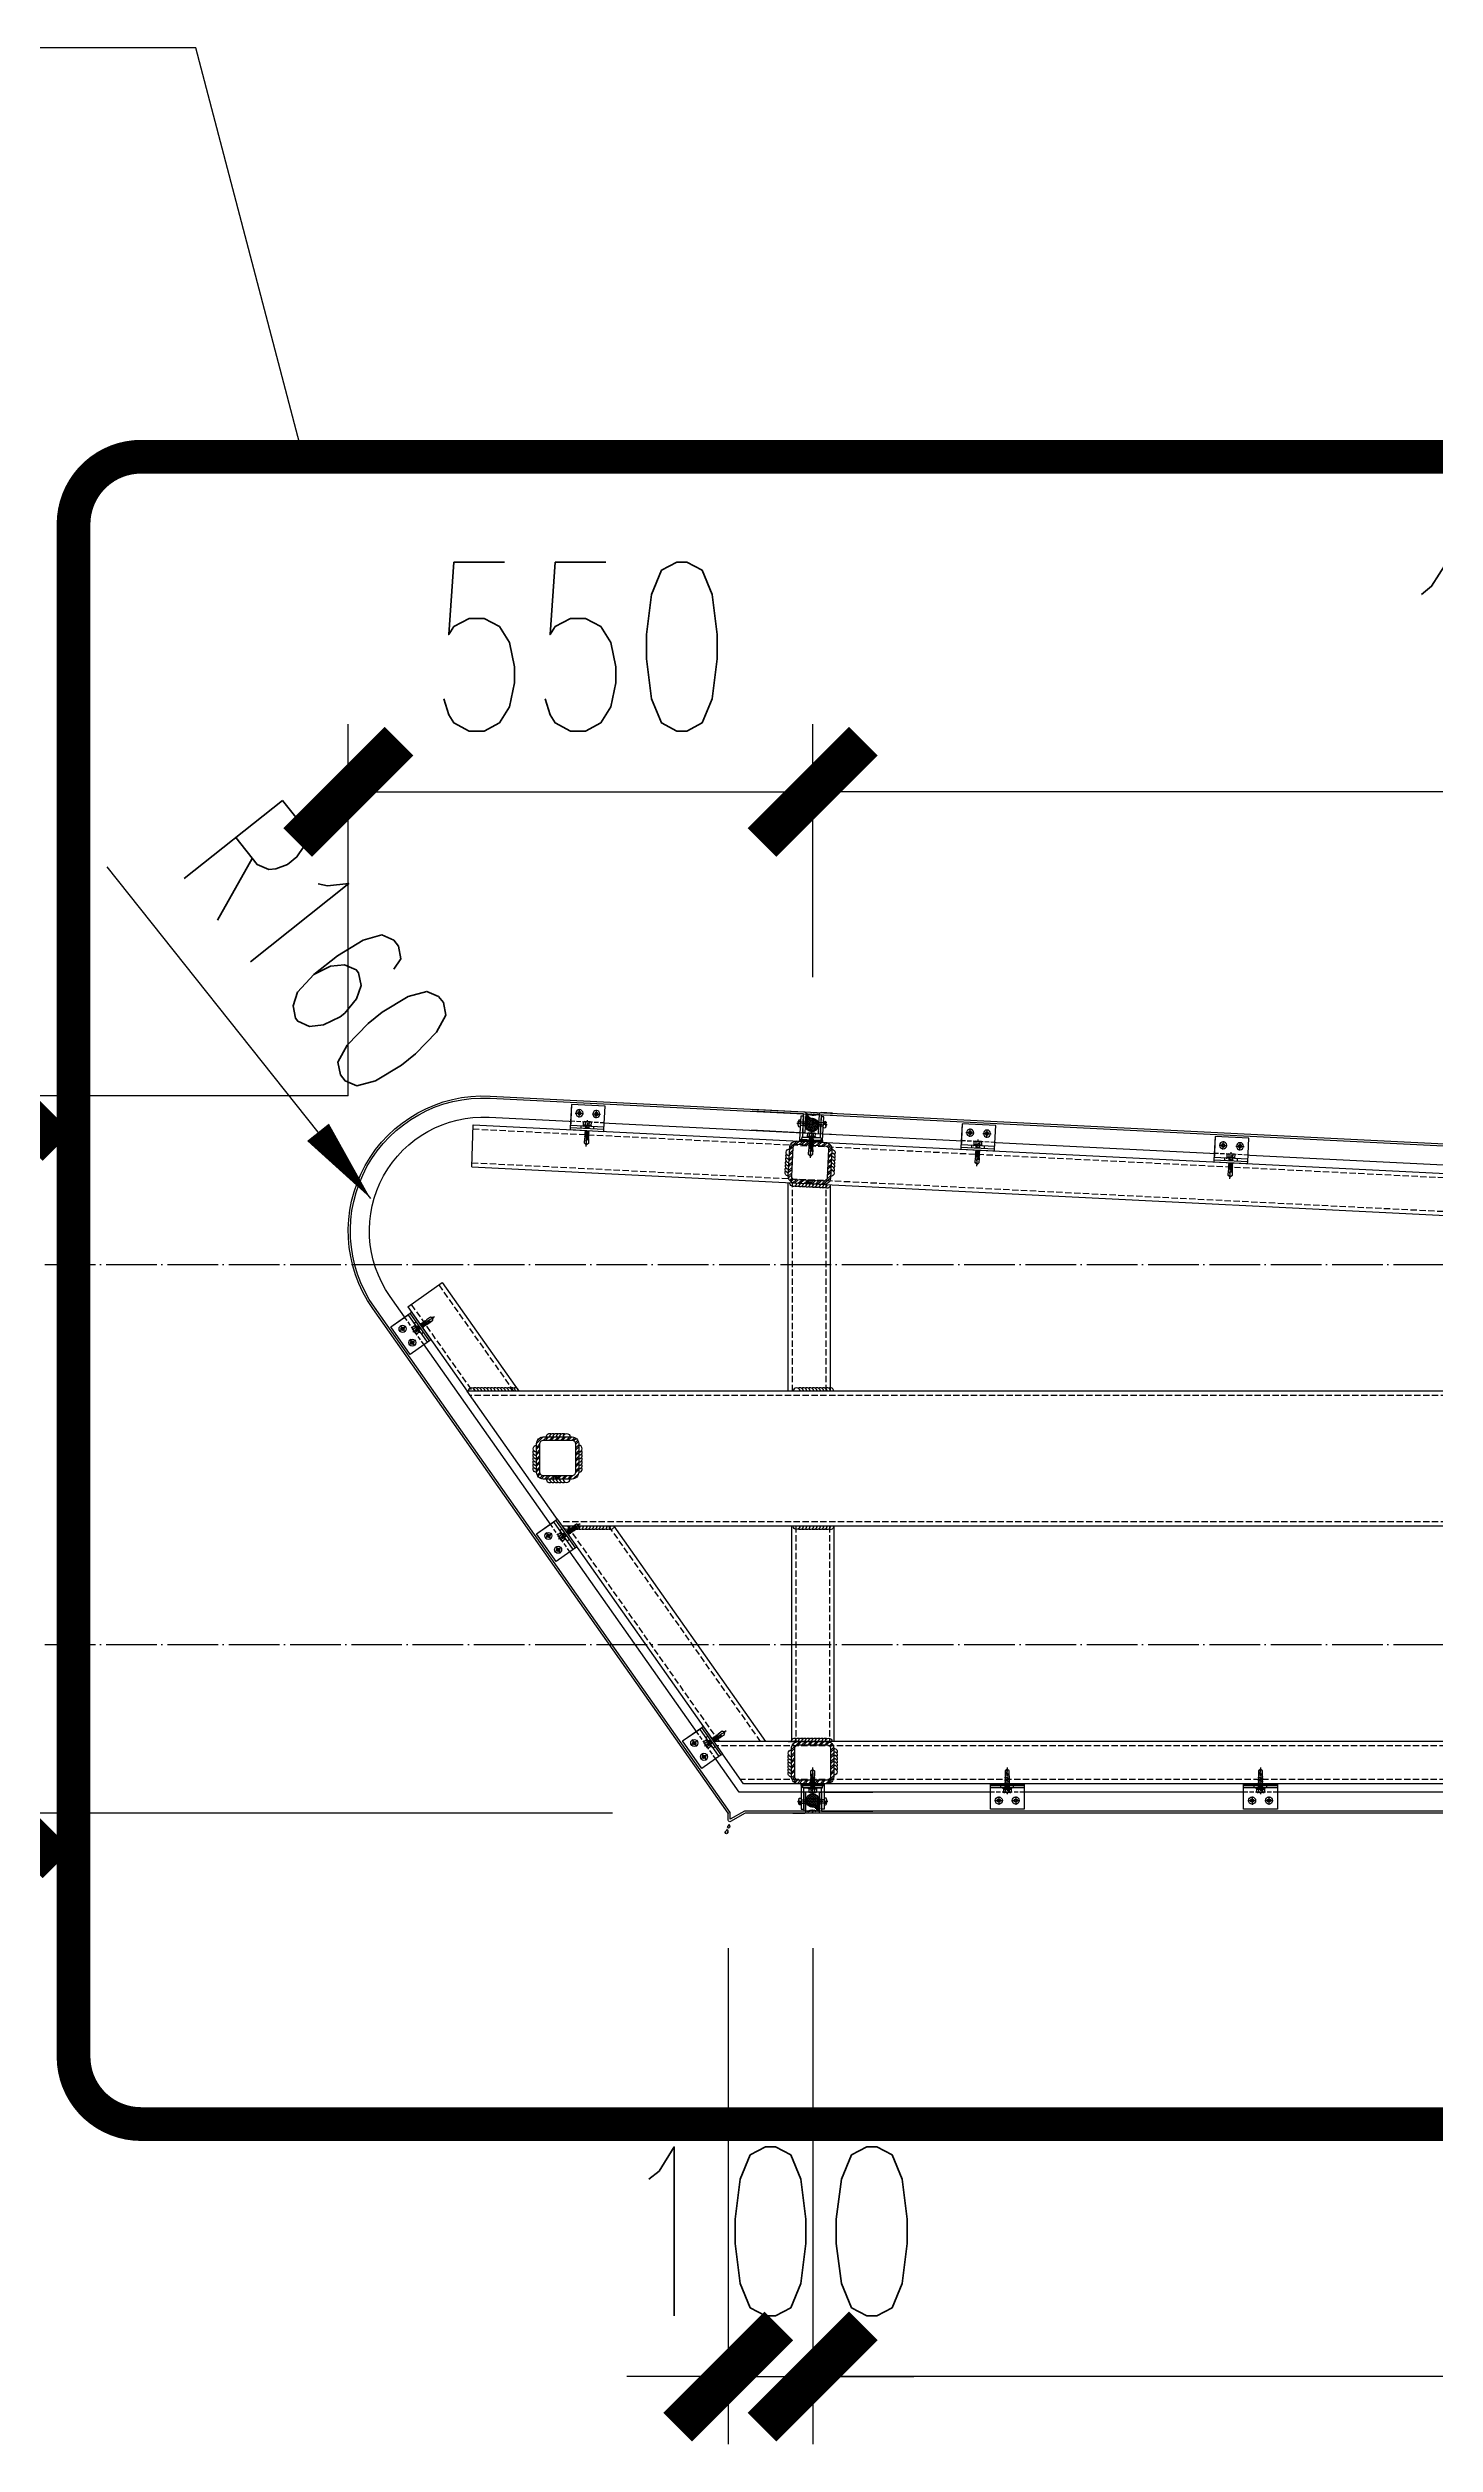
# Model space of a CAD drawing. Extents: x -202236 to 1002404, y -663931 to 1550022.
# Drawn here: x -109721 to -108079, y -328406 to -325568 of the extents above; entities that cross this region are included whole.
import ezdxf
from ezdxf.enums import TextEntityAlignment as Align

# ---------------------------------------------------------------- set-up
doc = ezdxf.new("R2010")
doc.units = 0
for name, pattern in [('CENTER', [2, 1.25, -0.25, 0.25, -0.25]), ('DASH', [0.35, 0.25, -0.1]), ('DOTE', [2.42, 2, -0.2, 0.02, -0.2]), ('ZN-CENTER', [2, 1.25, -0.25, 0.25, -0.25]), ('ZN-DASH', [0.35, 0.25, -0.1])]:
    doc.linetypes.add(name, pattern=pattern)
for name, color, linetype in [('!ZN1-填充-8', 8, 'Continuous'), ('!ZN3-玻璃幕墙-4', 4, 'Continuous'), ('!ZN3-铝板幕墙-3', 3, 'Continuous'), ('!ZN4-辅助材料-1', 1, 'Continuous'), ('!ZN4-配件-11', 11, 'Continuous'), ('!ZN5-钢材投影-40', 40, 'Continuous'), ('!ZN5-钢材断面-2', 2, 'Continuous'), ('!ZN5-铝材投影-112', 112, 'Continuous'), ('!ZN5-铝材断面-6', 6, 'Continuous'), ('!ZN6-虚线-8', 8, 'ZN-DASH'), ('3索引', 3, 'Continuous'), ('A-AXIS-D', 1, 'Continuous'), ('A-AXIS-DOTE', 14, 'DOTE'), ('DIM', 173, 'Continuous'), ('Fill', 8, 'Continuous'), ('建-尺寸', 3, 'Continuous'), ('焊缝', 8, 'Continuous')]:
    doc.layers.add(name, color=color, linetype=linetype)
doc.layers.add('@ZN-型材编号（非打印层）', color=8, linetype='Continuous', plot=False)
doc.styles.add('A-DIM', font='SIMPLEX', dxfattribs={"bigfont": 'GBCBIG'})
doc.styles.add('DHTEXT-1', font='ROMANS.shx', dxfattribs={"width": 0.7, "bigfont": 'CHINESE.shx'})
doc.dimstyles.new('ZN80', dxfattribs={"dimscale": 80, "dimtxt": 2.5, "dimasz": 1.5, "dimexe": 1, "dimexo": 2, "dimgap": 0.9, "dimtad": 1, "dimdec": 0, "dimdsep": 46, "dimtxsty": 'DHTEXT-1', "dimblk": 'ARCHTICK', "dimcen": 2.5, "dimclrd": 173, "dimclre": 173, "dimclrt": 7, "dimazin": 2, "dimtfac": 0.4, "dimtdec": 0, "dimtix": 1, "dimtmove": 2, "dimatfit": 3, "dimfxl": 0, "dimtolj": 1, "dimtzin": 0, "dimarcsym": 0})

# ---------------------------------------------------------------- blocks, each defined once
blk = doc.blocks.new('铝板16mm胶缝')
at = {"layer": '!ZN1-填充-8'}
h = blk.add_hatch(dxfattribs=at)
h.set_pattern_fill('HONEY', color=256, scale=0.7, angle=-270, style=0)
h.set_pattern_definition([(90, (10097.3199, 185.0233), (-0.9623705, 1.666875), [1.11125, -2.2225]), (210, (10097.3199, 185.0233), (-0.962370845, -1.6668748), [1.11125, -2.2225]), (150, (10097.3199, 185.0233), (-1.924741345, 2e-07), [-2.2225, 1.11125])])
edge = h.paths.add_edge_path()
edge.add_ellipse((-8.5, 14.6), major_axis=(-8, 0), ratio=0.974793, start_angle=0, end_angle=360)
h = blk.add_hatch(dxfattribs=at)
h.set_pattern_fill('ANSI35', color=256, scale=0.5, angle=-270, style=0)
h.set_pattern_definition([(135, (0, 0), (-1.12253, -1.12253), []), (135, (0, 1.1225), (-1.12253, -1.12253), [1.984375, -0.396875, 0, -0.396875])])
edge = h.paths.add_edge_path()
edge.add_line((-0.5, 1.4), (-0.5, 14.6))
edge.add_line((-16.5, 1.4), (-16.5, 14.6))
edge.add_ellipse((-8.5, 14.6), major_axis=(-8, 0), ratio=0.974793, start_angle=0, end_angle=180)
edge.add_arc((-8.5, -14.4), 17.7, 63.1657, 116.8343)
at = {"layer": '!ZN4-辅助材料-1', "ltscale": 0.5}
blk.add_arc((-8.5, -14.4), 17.7, 63.1657, 116.8343, dxfattribs=at)
blk.add_ellipse((-8.5, 14.6), major_axis=(-8, 0), ratio=0.974793, dxfattribs=at)
at = {"layer": 'Defpoints', "ltscale": 0.5}
for p in [(-16.5, -0.6), (-8.5, -0.6), (-0.5, -0.6)]:
    blk.add_point(p, dxfattribs=at)
blk = doc.blocks.new('*U253')
at = {"color": 0, "linetype": 'ZN-CENTER', "ltscale": 3}
blk.add_line((24, 0), (-7.3, 0), dxfattribs=at)
at = {"ltscale": 10}
for p, q in [((-5.4, -3.5), (-5.4, 3.5)), ((-1, 4.6), (-4.9, 4.6)), ((-1, 2.3), (-4.9, 2.3)), ((-0.6, -5.1), (-0.6, 5.1)), ((-0.2, 5.5), (0, 4.8)), ((0, -4.8), (0, 4.8)), ((0, 2.1), (14.3, 2.1)), ((1.4, 2.7), (2.2, -2.7)), ((3.2, 2.7), (4, -2.7)), ((5, 2.7), (5.8, -2.7)), ((6.8, 2.7), (7.6, -2.7)), ((8.6, 2.7), (9.4, -2.7)), ((10.4, 2.7), (11.2, -2.7)), ((12.2, 2.7), (13, -2.7)), ((-1, -2.3), (-4.9, -2.3)), ((-1, -4.6), (-4.9, -4.6)), ((-0.2, -5.5), (0, -4.8)), ((14.3, -2.1), (0, -2.1))]:
    blk.add_line(p, q, dxfattribs=at)
for points in [[(1.8, -2.1), (1, 2.1), (1.4, 2.7), (1.8, 2.1), (2.6, -2.1), (2.2, -2.7)], [(3.6, -2.1), (2.8, 2.1), (3.2, 2.7), (3.6, 2.1), (4.4, -2.1), (4, -2.7)], [(5.4, -2.1), (4.6, 2.1), (5, 2.7), (5.4, 2.1), (6.2, -2.1), (5.8, -2.7)], [(7.2, -2.1), (6.4, 2.1), (6.8, 2.7), (7.2, 2.1), (8, -2.1), (7.6, -2.7)], [(9, -2.1), (8.2, 2.1), (8.6, 2.7), (9, 2.1), (9.8, -2.1), (9.4, -2.7)], [(10.8, -2.1), (10, 2.1), (10.4, 2.7), (10.8, 2.1), (11.6, -2.1), (11.2, -2.7)], [(12.6, -2.1), (11.8, 2.1), (12.2, 2.7), (12.6, 2.1), (13.4, -2.1), (13, -2.7)]]:
    blk.add_lwpolyline(points, close=True, dxfattribs=at)
for points in [[(14.3, -2.1, -0.414214), (14.4, -2.2), (14.4, -2.3), (20.2, -2.3), (22, -0.3), (22, 0.3), (20.2, 2.3), (14.4, 2.3), (14.4, 2.2, -0.414214), (14.3, 2.1)], [(16.5, -2.3), (16.4, -1.2), (15.8, -1.5, -0.530462), (15, -1.2), (14.8, 0.1, -0.651316), (15.5, 0.5), (16, 0.2), (16.8, 0.7), (22, -0.3, -0.201226), (20.2, 2.3)]]:
    blk.add_lwpolyline(points, format="xyb", dxfattribs=at)
for centre, radius, start, end in [((-3.9, 3.5), 1.58, 133.1736, 226.8264), ((0.1, 0), 5.58, 155.5673, 204.4327), ((0.1, 3.5), 1.58, 133.1736, 226.8264), ((4.1, 0), 5.58, 155.5673, 204.4327), ((7.5, -2.9), 11.3, 132.4922, 138.6064), ((-3.9, -3.5), 1.58, 133.1736, 226.8264), ((0.1, -3.5), 1.58, 133.1736, 226.8264), ((7.5, 2.9), 11.3, 221.3936, 227.5078)]:
    blk.add_arc(centre, radius, start, end, dxfattribs=at)
at = {"layer": 'Defpoints', "color": 0, "ltscale": 10, "style": 'DHTEXT-1', "width": 0.7}
blk.add_text('5.5', height=1, rotation=90, dxfattribs=at).set_placement((-2.5, -0.9), align=Align.CENTER)
blk = doc.blocks.new('铝板连接件1(新规)')
at = {"layer": '!ZN1-填充-8'}
h = blk.add_hatch(dxfattribs=at)
h.set_pattern_fill('NET3', color=256, scale=0.4, angle=180, style=0)
h.set_pattern_definition([(180, (18968.597, 39999.0891), (-1e-15, -1.27), []), (240, (18968.597, 39999.0891), (1.099852263, -0.635), []), (300, (18968.597, 39999.0891), (1.099852263, 0.635), [])])
h.paths.add_polyline_path([(-13.5, 2), (-13.5, 0), (13.5, 0), (13.5, 2)])
at = {"layer": '!ZN4-辅助材料-1', "ltscale": 5}
blk.add_lwpolyline([(-13.5, 2), (-13.5, 0), (13.5, 0), (13.5, 2)], close=True, dxfattribs=at)
at = {"layer": '!ZN5-铝材投影-112'}
for points in [[(11.5, 2), (-13.5, 2), (-13.5, 30), (-10.5, 30), (-10.5, 5), (11.5, 5)], [(-11.5, 2), (13.5, 2), (13.5, 30), (10.5, 30), (10.5, 5), (-11.5, 5)]]:
    blk.add_lwpolyline(points, close=True, dxfattribs=at)
at = {"layer": '!ZN4-配件-11', "color": 1, "rotation": 270}
blk.add_blockref('*U253', (0, 5), dxfattribs=at)
blk = doc.blocks.new('*U196')
at = {"color": 0, "linetype": 'CENTER', "ltscale": 3}
blk.add_line((10, 0), (-2.5, 0), dxfattribs=at)
at = {"linetype": 'ByBlock', "lineweight": -2, "ltscale": 10}
for p, q in [((-1.2, -3), (-1.2, 3)), ((0, 4.2), (0, -4.2)), ((5.5, 2), (0, 2)), ((5.5, 2.5), (5.5, -2.5)), ((5.5, -2), (0, -2))]:
    blk.add_line(p, q, dxfattribs=at)
for centre, radius, start, end in [((4.4, 0), 5.96, 160.395, 199.605), ((0, 3), 1.2, 90, 180), ((7, 2.5), 1.5, 348.448, 180), ((16.2, 0), 8, 164.3308, 195.6692), ((6.2, 0), 2.67, 323.2266, 36.7843), ((0, -3), 1.2, 180, 270), ((7, -2.5), 1.5, 180, 11.552)]:
    blk.add_arc(centre, radius, start, end, dxfattribs=at)
at = {"layer": 'Defpoints', "color": 0, "ltscale": 10, "style": 'DHTEXT-1', "width": 0.7}
blk.add_text('D4', height=1, rotation=90, dxfattribs=at).set_placement((7.4, -1.8), align=Align.CENTER)
blk = doc.blocks.new('*U198')
at = {"layer": '!ZN3-铝板幕墙-3'}
for p, q in [((-13.5, -5), (-71.4, -5)), ((13.5, -5), (23.6, -5))]:
    blk.add_line(p, q, dxfattribs=at)
for points in [[(-71.4, -30), (-10, -30, 0.414214), (-8, -28), (-8, -5), (-10.5, -5), (-10.5, -27, -0.414214), (-11, -27.5), (-71.4, -27.5)], [(23.6, -30), (10, -30, -0.414214), (8, -28), (8, -5), (10.5, -5), (10.5, -27, 0.414214), (11, -27.5), (23.6, -27.5)]]:
    blk.add_lwpolyline(points, format="xyb", dxfattribs=at)
at = {"layer": '!ZN4-辅助材料-1'}
blk.add_blockref('铝板16mm胶缝', (8.5, -29.4), dxfattribs=at)
at = {"layer": '!ZN4-配件-11', "rotation": 180}
blk.add_blockref('铝板连接件1(新规)', (0, 5), dxfattribs=at)
at = {"layer": '!ZN4-配件-11', "color": 1, "xscale": -1}
blk.add_blockref('*U196', (-8, -16), dxfattribs=at)
at = {"layer": '!ZN4-配件-11', "color": 1}
blk.add_blockref('*U196', (8, -16), dxfattribs=at)
blk = doc.blocks.new('方管钢50x4')
at = {"layer": 'Fill'}
h = blk.add_hatch(dxfattribs=at)
h.set_pattern_fill('ANSI32', color=8, scale=0.5, style=0)
h.set_pattern_definition([(45, (-2819.7443, -883.732), (-3.367596, 3.367596), []), (45, (-2817.499, -883.732), (-3.367596, 3.367596), [])])
edge = h.paths.add_edge_path(flags=16)
edge.add_line((-17, 21), (17, 21))
edge.add_arc((17, 17), 4, 0, 90, ccw=False)
edge.add_line((21, 17), (21, -17))
edge.add_arc((17, -17), 4, 270, 360, ccw=False)
edge.add_line((17, -21), (-17, -21))
edge.add_arc((-17, -17), 4, 180, 270, ccw=False)
edge.add_line((-21, -17), (-21, 17))
edge.add_arc((-17, 17), 4, 90, 180, ccw=False)
edge = h.paths.add_edge_path()
edge.add_line((-17, 25), (17, 25))
edge.add_arc((17, 17), 8, 0, 90, ccw=False)
edge.add_line((25, 17), (25, -17))
edge.add_arc((17, -17), 8, 270, 360, ccw=False)
edge.add_line((17, -25), (-17, -25))
edge.add_arc((-17, -17), 8, 180, 270, ccw=False)
edge.add_line((-25, -17), (-25, 17))
edge.add_arc((-17, 17), 8, 90, 180, ccw=False)
for points in [[(-17, 25), (17, 25, -0.414214), (25, 17), (25, -17, -0.414214), (17, -25), (-17, -25, -0.414214), (-25, -17), (-25, 17, -0.414214)], [(-17, 21), (17, 21, -0.414214), (21, 17), (21, -17, -0.414214), (17, -21), (-17, -21, -0.414214), (-21, -17), (-21, 17, -0.414214)]]:
    blk.add_lwpolyline(points, format="xyb", close=True)
at = {"layer": '@ZN-型材编号（非打印层）', "style": 'DHTEXT-1', "width": 0.7}
blk.add_text('50x4', height=2, dxfattribs=at).set_placement((-0.5, -23), align=Align.MIDDLE_CENTER)
blk = doc.blocks.new('*U199')
at = {"layer": '!ZN5-钢材断面-2'}
blk.add_blockref('方管钢50x4', (0, 0), dxfattribs=at)
blk = doc.blocks.new('*U188')
at = {"color": 0, "linetype": 'ZN-CENTER', "ltscale": 3}
blk.add_line((24, 0), (-7.3, 0), dxfattribs=at)
at = {"ltscale": 10}
for p, q in [((-5.4, -3.5), (-5.4, 3.5)), ((-1, 4.6), (-4.9, 4.6)), ((-1, 2.3), (-4.9, 2.3)), ((-0.6, -5.1), (-0.6, 5.1)), ((-0.2, 5.5), (0, 4.8)), ((0, -4.8), (0, 4.8)), ((0, 2.1), (14.3, 2.1)), ((1.4, 2.7), (2.2, -2.7)), ((3.2, 2.7), (4, -2.7)), ((5, 2.7), (5.8, -2.7)), ((6.8, 2.7), (7.6, -2.7)), ((8.6, 2.7), (9.4, -2.7)), ((10.4, 2.7), (11.2, -2.7)), ((12.2, 2.7), (13, -2.7)), ((-1, -2.3), (-4.9, -2.3)), ((-1, -4.6), (-4.9, -4.6)), ((-0.2, -5.5), (0, -4.8)), ((14.3, -2.1), (0, -2.1))]:
    blk.add_line(p, q, dxfattribs=at)
for points in [[(1.8, -2.1), (1, 2.1), (1.4, 2.7), (1.8, 2.1), (2.6, -2.1), (2.2, -2.7)], [(3.6, -2.1), (2.8, 2.1), (3.2, 2.7), (3.6, 2.1), (4.4, -2.1), (4, -2.7)], [(5.4, -2.1), (4.6, 2.1), (5, 2.7), (5.4, 2.1), (6.2, -2.1), (5.8, -2.7)], [(7.2, -2.1), (6.4, 2.1), (6.8, 2.7), (7.2, 2.1), (8, -2.1), (7.6, -2.7)], [(9, -2.1), (8.2, 2.1), (8.6, 2.7), (9, 2.1), (9.8, -2.1), (9.4, -2.7)], [(10.8, -2.1), (10, 2.1), (10.4, 2.7), (10.8, 2.1), (11.6, -2.1), (11.2, -2.7)], [(12.6, -2.1), (11.8, 2.1), (12.2, 2.7), (12.6, 2.1), (13.4, -2.1), (13, -2.7)]]:
    blk.add_lwpolyline(points, close=True, dxfattribs=at)
for points in [[(14.3, -2.1, -0.414214), (14.4, -2.2), (14.4, -2.3), (20.2, -2.3), (22, -0.3), (22, 0.3), (20.2, 2.3), (14.4, 2.3), (14.4, 2.2, -0.414214), (14.3, 2.1)], [(16.5, -2.3), (16.4, -1.2), (15.8, -1.5, -0.530462), (15, -1.2), (14.8, 0.1, -0.651316), (15.5, 0.5), (16, 0.2), (16.8, 0.7), (22, -0.3, -0.201226), (20.2, 2.3)]]:
    blk.add_lwpolyline(points, format="xyb", dxfattribs=at)
for centre, radius, start, end in [((-3.9, 3.5), 1.58, 133.1736, 226.8264), ((0.1, 0), 5.58, 155.5673, 204.4327), ((0.1, 3.5), 1.58, 133.1736, 226.8264), ((4.1, 0), 5.58, 155.5673, 204.4327), ((7.5, -2.9), 11.3, 132.4922, 138.6064), ((-3.9, -3.5), 1.58, 133.1736, 226.8264), ((0.1, -3.5), 1.58, 133.1736, 226.8264), ((7.5, 2.9), 11.3, 221.3936, 227.5078)]:
    blk.add_arc(centre, radius, start, end, dxfattribs=at)
at = {"layer": 'Defpoints', "color": 0, "ltscale": 10, "style": 'DHTEXT-1', "width": 0.7}
blk.add_text('5.5', height=1, rotation=90, dxfattribs=at).set_placement((-2.5, -0.9), align=Align.CENTER)
blk = doc.blocks.new('*U191')
at = {"color": 0, "linetype": 'CENTER', "ltscale": 3}
for p, q in [((4.9, 0), (-4.9, 0)), ((0, 4.9), (0, -4.9))]:
    blk.add_line(p, q, dxfattribs=at)
at = {"linetype": 'ByBlock', "ltscale": 10}
for radius in [4.2, 2, 1.23]:
    blk.add_circle((0, 0), radius, dxfattribs=at)
blk = doc.blocks.new('*U200')
at = {"ltscale": 0.125}
blk.add_wipeout([(-20, -30), (20, -30), (20, -5), (-20, -5)], dxfattribs=at).dxf.layer = '!ZN6-虚线-8'
at = {"layer": '!ZN1-填充-8'}
h = blk.add_hatch(dxfattribs=at)
h.set_pattern_fill('NET3', color=256, scale=0.75, angle=180, style=0)
h.set_pattern_definition([(180, (-1731.706, 294.7402), (-3e-16, -2.38125), []), (240, (-1731.706, 294.7402), (2.062223, -1.190625), []), (300, (-1731.706, 294.7402), (2.062223, 1.190625), [])])
h.paths.add_polyline_path([(20, 0), (-20, 0), (-20, -2), (20, -2)])
at = {"layer": '!ZN5-铝材投影-112'}
blk.add_lwpolyline([(20, -2), (-20, -2), (-20, -30), (20, -30)], close=True, dxfattribs=at)
at = {"layer": '!ZN6-虚线-8', "color": 8, "linetype": 'ZN-DASH', "ltscale": 20}
blk.add_line((-20, -10), (20, -10), dxfattribs=at)
at = {"layer": '!ZN6-虚线-8', "linetype": 'ZN-DASH', "ltscale": 10}
for p, q in [((-7.5, -5), (-7.5, -2)), ((7.5, -5), (7.5, -2))]:
    blk.add_line(p, q, dxfattribs=at)
at = {"layer": '!ZN4-配件-11', "color": 1, "xscale": -1, "rotation": 270}
for name, p in [('*U188', (0, -5)), ('*U191', (-10, -20)), ('*U191', (10, -20))]:
    blk.add_blockref(name, p, dxfattribs=at)
at = {"ltscale": 0.25}
blk.add_wipeout([(20, 0), (20, -2), (-20, -2), (-20, 0)], dxfattribs=at).dxf.layer = '!ZN4-辅助材料-1'
at = {"layer": '!ZN4-辅助材料-1'}
blk.add_lwpolyline([(20, 0), (-20, 0), (-20, -2), (20, -2)], close=True, dxfattribs=at)
at = {"layer": '!ZN5-铝材投影-112', "ltscale": 0.25}
blk.add_line((-20, -5), (20, -5), dxfattribs=at)
blk = doc.blocks.new('20180416.09092401')
at = {"layer": '!ZN4-辅助材料-1', "color": 145}
for centre, radius, start, end in [((5.1, -9.5), 3.93, 140.0495, 186.0703), ((2.6, -9.9), 1.35, 182.8889, 295.6987), ((2.9, -9.8), 1.25, 155.4041, 236.1311), ((2.2, -7.1), 0.08, 350.823, 137.7216), ((4.1, -7.2), 1.84, 175.7812, 243.5577), ((2.1, -9.9), 1.61, 309.5965, 21.7891), ((2.9, -9.6), 0.8, 21.7891, 60.8756), ((8.2, -15.7), 4.91, 140.0495, 186.0703), ((5, -16.2), 1.69, 182.8889, 295.6987), ((5.4, -16), 1.56, 155.4041, 236.1311), ((4.5, -12.6), 0.1, 350.823, 137.7216), ((6.9, -12.8), 2.3, 175.7812, 243.5577), ((4.5, -16.1), 2.01, 309.5965, 21.7891), ((5.4, -15.7), 1, 21.7891, 60.8756)]:
    blk.add_arc(centre, radius, start, end, dxfattribs=at)
blk = doc.blocks.new('20250913160558')
at = {"layer": '!ZN3-铝板幕墙-3'}
for points in [[(-2300, -1430), (-2721, -832.1, -0.624182), (-2582, -580.5), (50, -712.1), (50, -852.1)], [(-2297.5, -1429.2), (-2719, -830.7, -0.624176), (-2582.1, -583), (47.5, -714.5), (47.5, -849.6)], [(-261.9, -1405), (-2287, -1405), (-2700.5, -817.8, -0.624113), (-2583.2, -605.5), (25, -735.9), (25, -827.1), (-36.7, -827.1)], [(-2274, -1430), (-2280, -1430), (-2297.1, -1439.8, -0.557537), (-2300, -1438), (-2300, -1438), (-2300, -1430)]]:
    blk.add_lwpolyline(points, format="xyb", dxfattribs=at)
for points in [[(-2274, -1427.5), (-2280.7, -1427.5), (-2297.5, -1437.1), (-2297.5, -1429.2)], [(-261.9, -1427.5), (-2280.7, -1427.5)], [(-261.9, -1430), (-2280, -1430)]]:
    blk.add_lwpolyline(points, dxfattribs=at)
at = {"layer": '!ZN5-钢材投影-40'}
for p, q in [((-2603.5, -664.5), (-2602.2, -614.5)), ((-2602.2, -614.5), (-277.5, -730.8)), ((-2603.5, -664.5), (-280, -780.7)), ((-2229, -930), (-2229, -683.3)), ((-2179, -930), (-2179, -685.8)), ((-2638.7, -801.4), (-2548.1, -930)), ((-2679.5, -830.2), (-2609.3, -930)), ((-262, -930), (-2609.3, -930)), ((-2496.6, -1090), (-2609.3, -930)), ((-262, -1090), (-2496.6, -1090)), ((-2496.6, -1090), (-2317, -1345)), ((-2435.5, -1090), (-2255.9, -1345)), ((-2225, -1090), (-2225, -1345)), ((-2175, -1090), (-2175, -1345)), ((-379, -1345), (-2317, -1345)), ((-2281.8, -1395), (-2317, -1345)), ((-2229, -1345), (-2179, -1345)), ((-379, -1395), (-2281.8, -1395))]:
    blk.add_line(p, q, dxfattribs=at)
at = {"layer": '!ZN5-铝材断面-6'}
blk.add_point((-2300, -1430), dxfattribs=at)
at = {"layer": '!ZN6-虚线-8', "ltscale": 30}
for p, q in [((-2602.4, -619.5), (-277.8, -735.8)), ((-2603.5, -659.5), (-279.8, -775.7)), ((-2224, -930), (-2224, -683.5)), ((-2184, -930), (-2184, -685.5)), ((-2642.7, -804.3), (-2554.2, -930)), ((-2675.4, -827.4), (-2603.2, -930)), ((-262, -935), (-2605.8, -935)), ((-262, -1085), (-2496.6, -1085)), ((-2490.5, -1090), (-2310.9, -1345)), ((-2441.6, -1090), (-2262, -1345)), ((-2220, -1090), (-2220, -1345)), ((-2180, -1090), (-2180, -1345)), ((-379, -1350), (-2313.5, -1350)), ((-379, -1390), (-2285.4, -1390))]:
    blk.add_line(p, q, dxfattribs=at)
at = {"layer": '焊缝', "ltscale": 800}
for points in [[(-2228.8, -675.3, -0.57735), (-2232, -669.1, 0.267949), (-2228.6, -671.3, -0.57735), (-2231.8, -665.1, 0.267949), (-2228.4, -667.3, -0.57735), (-2231.6, -661.1, 0.267949), (-2228.2, -663.3, -0.57735), (-2231.4, -657.1, 0.267949), (-2228, -659.3, -0.57735), (-2231.2, -653.1, 0.267949), (-2227.8, -655.3, -0.57735), (-2231, -649.1, 0.267949), (-2227.6, -651.3, -1), (-2227.2, -643.3, -1)], [(-2177.2, -643.8, -0.57735), (-2174, -650, 0.267949), (-2177.4, -647.8, -0.57735), (-2174.2, -654, 0.267949), (-2177.6, -651.8, -0.57735), (-2174.4, -658, 0.267949), (-2177.8, -655.8, -0.57735), (-2174.6, -662, 0.267949), (-2178, -659.8, -0.57735), (-2174.8, -666, 0.267949), (-2178.2, -663.8, -0.57735), (-2175, -669.9, 0.267949), (-2178.4, -667.8, -1), (-2178.8, -675.8, -1)], [(-2179, -685.8, -0.57735), (-2185.2, -688.9, 0.267949), (-2183, -685.6, -0.57735), (-2189.2, -688.7, 0.267949), (-2187, -685.4, -0.57735), (-2193.2, -688.5, 0.267949), (-2191, -685.2, -0.57735), (-2197.2, -688.3, 0.267949), (-2195, -685, -0.57735), (-2201.2, -688.1, 0.267949), (-2199, -684.8, -0.57735), (-2205.2, -687.9, 0.267949), (-2203, -684.6, -0.57735), (-2209.2, -687.7, 0.267949), (-2207, -684.4, -0.57735), (-2213.1, -687.5, 0.267949), (-2211, -684.2, -0.57735), (-2217.1, -687.3, 0.267949), (-2215, -684, -0.57735), (-2221.1, -687.1, 0.267949), (-2219, -683.8, -1), (-2227, -683.4, -1)], [(-2548.1, -930, 0.57735), (-2554.1, -926.5, -0.267949), (-2552.1, -930, 0.57735), (-2558.1, -926.5, -0.267949), (-2556.1, -930, 0.57735), (-2562.1, -926.5, -0.267949), (-2560.1, -930, 0.57735), (-2566.1, -926.5, -0.267949), (-2564.1, -930, 0.57735), (-2570.1, -926.5, -0.267949), (-2568.1, -930, 0.57735), (-2574.1, -926.5, -0.267949), (-2572.1, -930, 0.57735), (-2578.1, -926.5, -0.267949), (-2576.1, -930, 0.57735), (-2582.1, -926.5, -0.267949), (-2580.1, -930, 0.57735), (-2586.1, -926.5, -0.267949), (-2584.1, -930, 0.57735), (-2590.1, -926.5, -0.267949), (-2588.1, -930, 0.57735), (-2594.1, -926.5, -0.267949), (-2592.1, -930, 0.57735), (-2598.1, -926.5, -0.267949), (-2596.1, -930, 0.57735), (-2602.1, -926.5, -0.267949), (-2600.1, -930, 1), (-2608.1, -930, 1)], [(-2175, -930, 0.57735), (-2181, -926.5, -0.267949), (-2179, -930, 0.57735), (-2185, -926.5, -0.267949), (-2183, -930, 0.57735), (-2189, -926.5, -0.267949), (-2187, -930, 0.57735), (-2193, -926.5, -0.267949), (-2191, -930, 0.57735), (-2197, -926.5, -0.267949), (-2195, -930, 0.57735), (-2201, -926.5, -0.267949), (-2199, -930, 0.57735), (-2205, -926.5, -0.267949), (-2203, -930, 0.57735), (-2209, -926.5, -0.267949), (-2207, -930, 0.57735), (-2213, -926.5, -0.267949), (-2211, -930, 0.57735), (-2217, -926.5, -0.267949), (-2215, -930, 1), (-2223, -930, 1)], [(-2515.4, -984.2, -0.57735), (-2509.4, -980.7, 0.267949), (-2511.4, -984.2, -0.57735), (-2505.4, -980.7, 0.267949), (-2507.4, -984.2, -0.57735), (-2501.4, -980.7, 0.267949), (-2503.4, -984.2, -0.57735), (-2497.4, -980.7, 0.267949), (-2499.4, -984.2, -0.57735), (-2493.4, -980.7, 0.267949), (-2495.4, -984.2, -1), (-2487.4, -984.2, -1)], [(-2527, -1026.2, -0.57735), (-2530.5, -1020.2, 0.267949), (-2527, -1022.2, -0.57735), (-2530.5, -1016.2, 0.267949), (-2527, -1018.2, -0.57735), (-2530.5, -1012.2, 0.267949), (-2527, -1014.2, -0.57735), (-2530.5, -1008.2, 0.267949), (-2527, -1010.2, -0.57735), (-2530.5, -1004.2, 0.267949), (-2527, -1006.2, -0.57735), (-2530.5, -1000.2, 0.267949), (-2527, -1002.2, -1), (-2527, -994.2, -1)], [(-2477, -1026.2, 0.57735), (-2473.6, -1020.2, -0.267949), (-2477, -1022.2, 0.57735), (-2473.6, -1016.2, -0.267949), (-2477, -1018.2, 0.57735), (-2473.6, -1012.2, -0.267949), (-2477, -1014.2, 0.57735), (-2473.6, -1008.2, -0.267949), (-2477, -1010.2, 0.57735), (-2473.6, -1004.2, -0.267949), (-2477, -1006.2, 0.57735), (-2473.6, -1000.2, -0.267949), (-2477, -1002.2, 1), (-2477, -994.2, 1)], [(-2515.4, -1034.2, 0.57735), (-2509.4, -1037.7, -0.267949), (-2511.4, -1034.2, 0.57735), (-2505.4, -1037.7, -0.267949), (-2507.4, -1034.2, 0.57735), (-2501.4, -1037.7, -0.267949), (-2503.4, -1034.2, 0.57735), (-2497.4, -1037.7, -0.267949), (-2499.4, -1034.2, 0.57735), (-2493.4, -1037.7, -0.267949), (-2495.4, -1034.2, 1), (-2487.4, -1034.2, 1)], [(-2175, -1090, -0.57735), (-2181, -1093.5, 0.267949), (-2179, -1090, -0.57735), (-2185, -1093.5, 0.267949), (-2183, -1090, -0.57735), (-2189, -1093.5, 0.267949), (-2187, -1090, -0.57735), (-2193, -1093.5, 0.267949), (-2191, -1090, -0.57735), (-2197, -1093.5, 0.267949), (-2195, -1090, -0.57735), (-2201, -1093.5, 0.267949), (-2199, -1090, -0.57735), (-2205, -1093.5, 0.267949), (-2203, -1090, -0.57735), (-2209, -1093.5, 0.267949), (-2207, -1090, -0.57735), (-2213, -1093.5, 0.267949), (-2211, -1090, -0.57735), (-2217, -1093.5, 0.267949), (-2215, -1090, -1), (-2223, -1090, -1)], [(-2225, -1387, -0.57735), (-2228.5, -1381, 0.267949), (-2225, -1383, -0.57735), (-2228.5, -1377, 0.267949), (-2225, -1379, -0.57735), (-2228.5, -1373, 0.267949), (-2225, -1375, -0.57735), (-2228.5, -1369, 0.267949), (-2225, -1371, -0.57735), (-2228.5, -1365, 0.267949), (-2225, -1367, -0.57735), (-2228.5, -1361, 0.267949), (-2225, -1363, -1), (-2225, -1355, -1)], [(-2225, -1345, -0.57735), (-2219, -1341.5, 0.267949), (-2221, -1345, -0.57735), (-2215, -1341.5, 0.267949), (-2217, -1345, -0.57735), (-2211, -1341.5, 0.267949), (-2213, -1345, -0.57735), (-2207, -1341.5, 0.267949), (-2209, -1345, -0.57735), (-2203, -1341.5, 0.267949), (-2205, -1345, -0.57735), (-2199, -1341.5, 0.267949), (-2201, -1345, -0.57735), (-2195, -1341.5, 0.267949), (-2197, -1345, -0.57735), (-2191, -1341.5, 0.267949), (-2193, -1345, -0.57735), (-2187, -1341.5, 0.267949), (-2189, -1345, -0.57735), (-2183, -1341.5, 0.267949), (-2185, -1345, -1), (-2177, -1345, -1)], [(-2175, -1353, -0.57735), (-2171.5, -1359, 0.267949), (-2175, -1357, -0.57735), (-2171.5, -1363, 0.267949), (-2175, -1361, -0.57735), (-2171.5, -1367, 0.267949), (-2175, -1365, -0.57735), (-2171.5, -1371, 0.267949), (-2175, -1369, -0.57735), (-2171.5, -1375, 0.267949), (-2175, -1373, -0.57735), (-2171.5, -1379, 0.267949), (-2175, -1377, -1), (-2175, -1385, -1)]]:
    blk.add_lwpolyline(points, format="xyb", dxfattribs=at)
at = {"layer": '!ZN3-玻璃幕墙-4', "xscale": -1}
blk.add_blockref('20180416.09092401', (-2297, -1436.3), dxfattribs=at)
at = {"layer": '!ZN4-配件-11', "rotation": 357.13759477397}
blk.add_blockref('*U199', (-2203, -659.5), dxfattribs=at)
at = {"layer": '!ZN4-配件-11'}
for p in [(-2502, -1009.2), (-2200, -1370)]:
    blk.add_blockref('*U199', p, dxfattribs=at)
at = {"xscale": -0.9999999999999991, "rotation": 177.13759477388}
blk.add_blockref('*U198', (-2201.5, -629.6), dxfattribs=at)
at = {"xscale": -1}
blk.add_blockref('*U198', (-2200, -1400), dxfattribs=at)
at = {"rotation": 177.1375947739551}
for p in [(-2467.2, -621.3), (-2004.5, -644.4), (-1704.8, -659.4)]:
    blk.add_blockref('*U200', p, dxfattribs=at)
at = {"xscale": -1, "rotation": 305.1525735138314}
for p in [(-2663.6, -852.9), (-2490.9, -1098.2), (-2318.1, -1343.5)]:
    blk.add_blockref('*U200', p, dxfattribs=at)
at = {"xscale": -1}
for p in [(-1969.5, -1395), (-1669.5, -1395)]:
    blk.add_blockref('*U200', p, dxfattribs=at)
at = {"layer": '!ZN5-钢材投影-40'}
blk.add_line((-2679.5, -830.2), (-2638.7, -801.4), dxfattribs=at)
at = {"layer": '焊缝', "ltscale": 800}
blk.add_lwpolyline([(-2435.5, -1090, -0.57735), (-2441.5, -1093.5, 0.267949), (-2439.5, -1090, -0.57735), (-2445.5, -1093.5, 0.267949), (-2443.5, -1090, -0.57735), (-2449.5, -1093.5, 0.267949), (-2447.5, -1090, -0.57735), (-2453.5, -1093.5, 0.267949), (-2451.5, -1090, -0.57735), (-2457.5, -1093.5, 0.267949), (-2455.5, -1090, -0.57735), (-2461.5, -1093.5, 0.267949), (-2459.5, -1090, -0.57735), (-2465.5, -1093.5, 0.267949), (-2463.5, -1090, -0.57735), (-2469.5, -1093.5, 0.267949), (-2467.5, -1090, -0.57735), (-2473.5, -1093.5, 0.267949), (-2471.5, -1090, -0.57735), (-2477.5, -1093.5, 0.267949), (-2475.5, -1090, -0.57735), (-2481.5, -1093.5, 0.267949), (-2479.5, -1090, -0.57735), (-2485.5, -1093.5, 0.267949), (-2483.5, -1090, -0.57735), (-2489.5, -1093.5, 0.267949), (-2487.5, -1090, -1), (-2495.5, -1090, -1)], format="xyb", dxfattribs=at)
blk = doc.blocks.new('_ArchTick')
at = {"color": 0, "linetype": 'ByBlock', "const_width": 0.4}
blk.add_lwpolyline([(-0.5, -0.5), (0.5, 0.5)], dxfattribs=at)
blk = doc.blocks.new('*D434')
at = {"layer": 'Defpoints', "color": 0, "ltscale": 800, "transparency": 16777216}
for p in [(-108815.7, -326448.8), (-108815.7, -326828.3), (-109365.7, -326969)]:
    blk.add_point(p, dxfattribs=at)
at = {"layer": 'DIM', "color": 173, "linetype": 'ByBlock', "lineweight": -2, "ltscale": 800, "transparency": 16777216}
for p, q in [((-109365.7, -326809), (-109365.7, -326368.8)), ((-108815.7, -326668.3), (-108815.7, -326368.8)), ((-109365.7, -326448.8), (-108815.7, -326448.8))]:
    blk.add_line(p, q, dxfattribs=at)
at = {"layer": 'DIM', "color": 173, "lineweight": -2, "ltscale": 800, "transparency": 16777216, "xscale": 120, "yscale": 120, "zscale": 120, "rotation": 180}
blk.add_blockref('_ArchTick', (-109365.7, -326448.8), dxfattribs=at)
at = {"layer": 'DIM', "color": 173, "lineweight": -2, "ltscale": 800, "transparency": 16777216, "xscale": 120, "yscale": 120, "zscale": 120}
blk.add_blockref('_ArchTick', (-108815.7, -326448.8), dxfattribs=at)
at = {"layer": 'DIM', "color": 7, "ltscale": 800, "transparency": 16777216, "insert": (-109090.7, -326276.8), "char_height": 200, "attachment_point": 5, "style": 'DHTEXT-1'}
blk.add_mtext('\\A1;550', dxfattribs=at)
blk = doc.blocks.new('*D435')
at = {"layer": 'Defpoints', "color": 0, "ltscale": 800, "transparency": 16777216}
for p in [(-108815.7, -326448.8), (-108815.7, -326828.3), (-106965.7, -326969)]:
    blk.add_point(p, dxfattribs=at)
at = {"layer": 'DIM', "color": 173, "linetype": 'ByBlock', "lineweight": -2, "ltscale": 800, "transparency": 16777216}
for p, q in [((-108815.7, -326668.3), (-108815.7, -326368.8)), ((-106965.7, -326809), (-106965.7, -326368.8)), ((-106965.7, -326448.8), (-108815.7, -326448.8))]:
    blk.add_line(p, q, dxfattribs=at)
at = {"layer": 'DIM', "color": 173, "lineweight": -2, "ltscale": 800, "transparency": 16777216, "xscale": 120, "yscale": 120, "zscale": 120, "rotation": 180}
blk.add_blockref('_ArchTick', (-108815.7, -326448.8), dxfattribs=at)
at = {"layer": 'DIM', "color": 173, "lineweight": -2, "ltscale": 800, "transparency": 16777216, "xscale": 120, "yscale": 120, "zscale": 120}
blk.add_blockref('_ArchTick', (-106965.7, -326448.8), dxfattribs=at)
at = {"layer": 'DIM', "color": 7, "ltscale": 800, "transparency": 16777216, "insert": (-107890.7, -326276.8), "char_height": 200, "attachment_point": 5, "style": 'DHTEXT-1'}
blk.add_mtext('\\A1;1850', dxfattribs=at)
blk = doc.blocks.new('*D437')
at = {"layer": 'Defpoints', "color": 0, "ltscale": 800, "transparency": 16777216}
for p in [(-109770.8, -326809), (-109205.7, -326809), (-108892.8, -327658.6)]:
    blk.add_point(p, dxfattribs=at)
at = {"layer": 'DIM', "color": 173, "linetype": 'ByBlock', "lineweight": -2, "ltscale": 800, "transparency": 16777216}
for p, q in [((-109365.7, -326809), (-109850.8, -326809)), ((-109770.8, -327658.6), (-109770.8, -326809)), ((-109052.8, -327658.6), (-109850.8, -327658.6))]:
    blk.add_line(p, q, dxfattribs=at)
at = {"layer": 'DIM', "color": 173, "lineweight": -2, "ltscale": 800, "transparency": 16777216, "xscale": 120, "yscale": 120, "zscale": 120}
for p, rotation in [((-109770.8, -326809), 90), ((-109770.8, -327658.6), 270)]:
    blk.add_blockref('_ArchTick', p, dxfattribs=dict(at, rotation=rotation))
at = {"layer": 'DIM', "color": 7, "ltscale": 800, "transparency": 16777216, "insert": (-109942.8, -327233.8), "char_height": 200, "attachment_point": 5, "rotation": 90, "style": 'DHTEXT-1'}
blk.add_mtext('\\A1;850', dxfattribs=at)
blk = doc.blocks.new('*D438')
at = {"layer": 'Defpoints', "color": 0, "ltscale": 800, "transparency": 16777216}
for p in [(-108915.7, -327658.6), (-108815.7, -327658.6), (-108815.7, -328325.9)]:
    blk.add_point(p, dxfattribs=at)
at = {"layer": 'DIM', "color": 173, "linetype": 'ByBlock', "lineweight": -2, "ltscale": 800, "transparency": 16777216}
for p, q in [((-108915.7, -327818.6), (-108915.7, -328405.9)), ((-108815.7, -327818.6), (-108815.7, -328405.9)), ((-108915.7, -328325.9), (-109035.7, -328325.9)), ((-108915.7, -328325.9), (-108815.7, -328325.9)), ((-108815.7, -328325.9), (-108695.7, -328325.9))]:
    blk.add_line(p, q, dxfattribs=at)
at = {"layer": 'DIM', "color": 173, "lineweight": -2, "ltscale": 800, "transparency": 16777216, "xscale": 120, "yscale": 120, "zscale": 120}
blk.add_blockref('_ArchTick', (-108915.7, -328325.9), dxfattribs=at)
at = {"layer": 'DIM', "color": 173, "lineweight": -2, "ltscale": 800, "transparency": 16777216, "xscale": 120, "yscale": 120, "zscale": 120, "rotation": 180}
blk.add_blockref('_ArchTick', (-108815.7, -328325.9), dxfattribs=at)
at = {"layer": 'DIM', "color": 7, "ltscale": 800, "transparency": 16777216, "insert": (-108865.7, -328153.9), "char_height": 200, "attachment_point": 5, "style": 'DHTEXT-1'}
blk.add_mtext('\\A1;100', dxfattribs=at)
blk = doc.blocks.new('*D439')
at = {"layer": 'Defpoints', "color": 0, "ltscale": 800, "transparency": 16777216}
for p in [(-108815.7, -327658.6), (-106865.7, -327658.6), (-108815.7, -328325.9)]:
    blk.add_point(p, dxfattribs=at)
at = {"layer": 'DIM', "color": 173, "linetype": 'ByBlock', "lineweight": -2, "ltscale": 800, "transparency": 16777216}
for p, q in [((-108815.7, -327818.6), (-108815.7, -328405.9)), ((-106865.7, -327818.6), (-106865.7, -328405.9)), ((-106865.7, -328325.9), (-108815.7, -328325.9))]:
    blk.add_line(p, q, dxfattribs=at)
at = {"layer": 'DIM', "color": 173, "lineweight": -2, "ltscale": 800, "transparency": 16777216, "xscale": 120, "yscale": 120, "zscale": 120, "rotation": 180}
blk.add_blockref('_ArchTick', (-108815.7, -328325.9), dxfattribs=at)
at = {"layer": 'DIM', "color": 173, "lineweight": -2, "ltscale": 800, "transparency": 16777216, "xscale": 120, "yscale": 120, "zscale": 120}
blk.add_blockref('_ArchTick', (-106865.7, -328325.9), dxfattribs=at)
at = {"layer": 'DIM', "color": 7, "ltscale": 800, "transparency": 16777216, "insert": (-107840.7, -328153.9), "char_height": 200, "attachment_point": 5, "style": 'DHTEXT-1'}
blk.add_mtext('\\A1;1950', dxfattribs=at)

msp = doc.modelspace()

# ---------------------------------------------------------------- linework, layer by layer
at = {"layer": '3索引'}
msp.add_lwpolyline([(-109419.05, -326051.91), (-109546.12, -325567.67), (-110131.82, -325567.67)], dxfattribs=at)
at = {"layer": 'A-AXIS-DOTE', "ltscale": 30}
for p, q in [((-110886.73, -327008.65), (-93496.73, -327008.65)), ((-110886.73, -327458.65), (-93496.73, -327458.65))]:
    msp.add_line(p, q, dxfattribs=at)
at = {"layer": '建-尺寸'}
msp.add_lwpolyline([(-109651.75, -326537.64), (-109401.64, -326852.05), (-109339.39, -326930.31)], dxfattribs=at)
msp.add_lwpolyline([(-109401.64, -326852.05, 33, 0, 0), (-109339.39, -326930.31, 0, 0, 0)], format="xyseb", dxfattribs=at)

# ---------------------------------------------------------------- texts
at = {"layer": '建-尺寸', "color": 7, "style": 'A-DIM', "width": 0.705882}
msp.add_text('R160', height=148.75, rotation=308.50187, dxfattribs=at).set_placement((-109571.23, -326537.47))

# ---------------------------------------------------------------- next in the draw order: block references
at = {"layer": 'A-AXIS-D', "ltscale": 800}
msp.add_blockref('20250913160558', (-106615.75, -326228.65), dxfattribs=at)

# ---------------------------------------------------------------- next in the draw order: linework, layer by layer
at = {"layer": '3索引', "linetype": 'DASH', "ltscale": 400, "const_width": 40}
msp.add_lwpolyline([(-106215.44, -326051.91), (-109611.18, -326051.91, 0.4142136), (-109691.18, -326131.91), (-109691.18, -327946.81, 0.4142136), (-109611.18, -328026.81), (-106215.44, -328026.81, 0.4142136), (-106135.44, -327946.81), (-106135.44, -326131.91, 0.4142136)], format="xyb", close=True, dxfattribs=at)

# ---------------------------------------------------------------- next in the draw order: dimensions: what is measured, and where the dimension line sits
at = {"layer": 'DIM', "ltscale": 800}
for base, p1, p2, picture, middle in [((-108815.75, -326448.75), (-109365.72, -326968.96), (-108815.75, -326828.26), '*D434', (-109090.73, -326276.75)), ((-108815.75, -326448.75), (-106965.75, -326968.96), (-108815.75, -326828.26), '*D435', (-107890.75, -326276.75)), ((-108815.75, -328325.85), (-108915.75, -327658.65), (-108815.75, -327658.65), '*D438', (-108865.75, -328153.85)), ((-108815.75, -328325.85), (-106865.75, -327658.65), (-108815.75, -327658.65), '*D439', (-107840.75, -328153.85))]:
    dim = msp.add_linear_dim(base=base, p1=p1, p2=p2, dimstyle='ZN80', dxfattribs=at)
    dim.commit()
    dim.dimension.update_dxf_attribs({"geometry": picture, "text_midpoint": middle})
dim = msp.add_linear_dim(base=(-109770.78, -326808.96), p1=(-108892.76, -327658.65), p2=(-109205.72, -326808.96), angle=90, dimstyle='ZN80', dxfattribs=at)
dim.commit()
dim.dimension.update_dxf_attribs({"geometry": '*D437', "text_midpoint": (-109942.78, -327233.8)})

doc.saveas('drawing.dxf')
